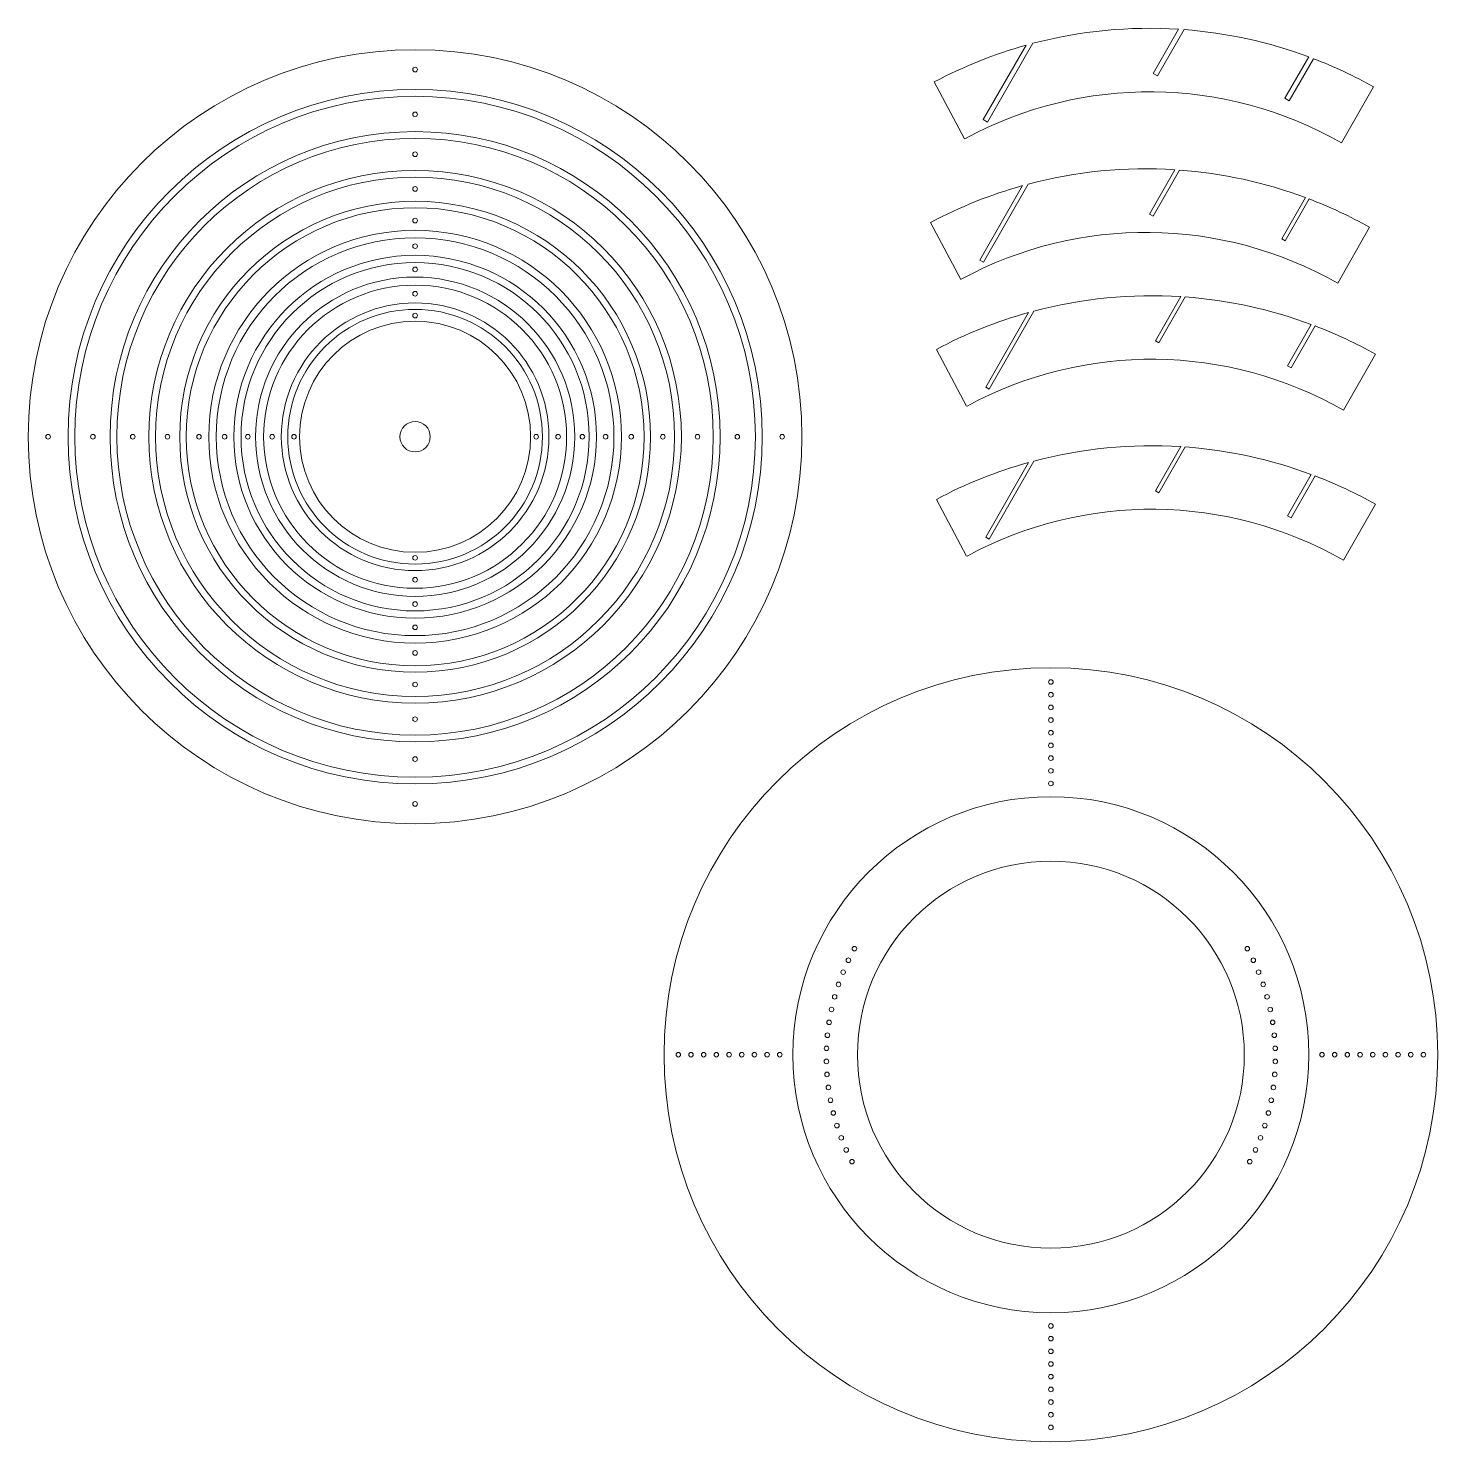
# Model space of a CAD drawing. Header units: inches. Extents: x -20.4 to 23.3, y -22 to 21.8.
import ezdxf

# ---------------------------------------------------------------- set-up
doc = ezdxf.new("R2010")
doc.units = ezdxf.units.IN
doc.header["$MEASUREMENT"] = 0
doc.layers.add('Design Layer-1', color=7, linetype='Continuous')

# ---------------------------------------------------------------- blocks, each defined once
blk = doc.blocks.new('Group-1')
at = {"color": 7, "linetype": 'Continuous', "lineweight": 5}
for p, q in [((7.537, 15.765), (8.476, 14)), ((20.167, 13.88), (21.159, 15.616))]:
    blk.add_line(p, q, dxfattribs=at)
at = {"color": 7, "linetype": 'Continuous', "lineweight": 5, "flags": 128}
for points in [[(15.257, 17.392), (14.442, 15.966), (14.333, 16.028), (15.118, 17.401)], [(10.563, 16.954), (9.178, 14.53), (9.069, 14.592), (10.392, 16.908)], [(19.282, 16.495), (18.539, 15.193), (18.43, 15.255), (19.164, 16.539)]]:
    blk.add_lwpolyline(points, dxfattribs=at)
at = {"color": 7, "linetype": 'Continuous', "lineweight": 5}
for centre, radius, start, end in [((14.211, 3.219), 14.211, 86.3414, 104.8771), ((14.211, 3.219), 14.211, 69.6036, 85.7816), ((14.211, 3.219), 14.211, 105.5895, 118.0116), ((14.211, 3.219), 14.211, 60.7324, 69.0932), ((14.214, 3.461), 11.999, 60.2572, 118.4879)]:
    blk.add_arc(centre, radius, start, end, dxfattribs=at)
blk = doc.blocks.new('Group-2-1')
at = {"color": 7, "linetype": 'Continuous', "lineweight": 5}
for p, q in [((7.718, 11.83), (8.658, 10.065)), ((20.348, 9.945), (21.34, 11.681))]:
    blk.add_line(p, q, dxfattribs=at)
at = {"color": 7, "linetype": 'Continuous', "lineweight": 5, "flags": 128}
for points in [[(15.438, 13.457), (14.623, 12.031), (14.515, 12.093), (15.299, 13.466)], [(10.744, 13.019), (9.359, 10.595), (9.251, 10.657), (10.573, 12.973)], [(19.464, 12.56), (18.72, 11.258), (18.611, 11.32), (19.345, 12.604)]]:
    blk.add_lwpolyline(points, dxfattribs=at)
at = {"color": 7, "linetype": 'Continuous', "lineweight": 5}
for centre, radius, start, end in [((14.393, -0.716), 14.211, 86.3414, 104.8771), ((14.393, -0.716), 14.211, 69.6036, 85.7816), ((14.393, -0.716), 14.211, 105.5895, 118.0116), ((14.393, -0.716), 14.211, 60.7324, 69.0932), ((14.395, -0.474), 11.999, 60.2572, 118.4879)]:
    blk.add_arc(centre, radius, start, end, dxfattribs=at)
blk = doc.blocks.new('Group-3-1')
at = {"color": 7, "linetype": 'Continuous', "lineweight": 5}
for p, q in [((7.718, 7.179), (8.658, 5.414)), ((20.348, 5.294), (21.34, 7.03))]:
    blk.add_line(p, q, dxfattribs=at)
at = {"color": 7, "linetype": 'Continuous', "lineweight": 5, "flags": 128}
for points in [[(15.438, 8.806), (14.623, 7.38), (14.515, 7.442), (15.299, 8.815)], [(10.744, 8.368), (9.359, 5.944), (9.251, 6.006), (10.573, 8.322)], [(19.464, 7.909), (18.72, 6.607), (18.611, 6.669), (19.345, 7.953)]]:
    blk.add_lwpolyline(points, dxfattribs=at)
at = {"color": 7, "linetype": 'Continuous', "lineweight": 5}
for centre, radius, start, end in [((14.393, -5.367), 14.211, 86.3414, 104.8771), ((14.393, -5.367), 14.211, 69.6036, 85.7816), ((14.393, -5.367), 14.211, 105.5895, 118.0116), ((14.393, -5.367), 14.211, 60.7324, 69.0932), ((14.395, -5.125), 11.999, 60.2572, 118.4879)]:
    blk.add_arc(centre, radius, start, end, dxfattribs=at)

msp = doc.modelspace()

# ---------------------------------------------------------------- linework, layer by layer
at = {"layer": 'Design Layer-1', "color": 7, "linetype": 'Continuous', "lineweight": 5}
for p, q in [((19.27, 20.899), (19.271, 20.899)), ((7.652, 20.122), (8.591, 18.357)), ((20.282, 18.237), (21.274, 19.973))]:
    msp.add_line(p, q, dxfattribs=at)
at = {"layer": 'Design Layer-1', "color": 7, "linetype": 'Continuous', "lineweight": 5, "flags": 128}
for points in [[(15.402, 21.747), (14.574, 20.312), (14.44, 20.389), (15.231, 21.758)], [(10.714, 21.321), (9.305, 18.88), (9.172, 18.957), (10.504, 21.264)], [(19.417, 20.844), (18.666, 19.542), (18.532, 19.619), (19.271, 20.899)]]:
    msp.add_lwpolyline(points, dxfattribs=at)
at = {"layer": 'Design Layer-1', "color": 7, "linetype": 'Continuous', "lineweight": 5}
for centre, radius in [((-8.45, 9.122), 12), ((-8.45, 20.507), 0.0714), ((-8.45, 9.122), 10.767), ((-8.45, 9.122), 10.555), ((-8.45, 9.122), 10.555), ((-8.45, 19.116), 0.0714), ((-8.45, 9.122), 9.461), ((-8.45, 9.122), 9.25), ((-8.45, 17.88), 0.0714), ((-8.45, 9.122), 8.259), ((-8.45, 9.122), 8.05), ((-8.45, 16.805), 0.0714), ((-8.45, 9.122), 7.3), ((-8.45, 9.122), 7.1), ((-8.45, 15.825), 0.0714), ((-8.45, 9.122), 6.4), ((-8.45, 9.122), 6.167), ((-8.45, 15.031), 0.0714), ((-8.45, 9.122), 5.625), ((-8.45, 9.122), 5.4), ((-8.45, 9.122), 4.95), ((-8.45, 14.31), 0.0714), ((-8.45, 9.122), 4.7), ((-8.45, 13.556), 0.0714), ((-8.45, 9.122), 4.15), ((-8.45, 9.122), 3.95), ((-8.45, 12.878), 0.0714), ((-8.45, 9.122), 3.583), ((-8.45, 9.122), 0.471), ((-19.835, 9.122), 0.0714), ((-18.444, 9.122), 0.0714), ((-17.208, 9.122), 0.0714), ((-16.132, 9.122), 0.0714), ((-15.153, 9.122), 0.0714), ((-14.359, 9.122), 0.0714), ((-13.638, 9.122), 0.0714), ((-12.884, 9.122), 0.0714), ((-12.206, 9.122), 0.0714), ((-4.694, 9.122), 0.0714), ((-4.016, 9.122), 0.0714), ((-3.262, 9.122), 0.0714), ((-2.541, 9.122), 0.0714), ((-1.746, 9.122), 0.0714), ((-0.767, 9.122), 0.0714), ((0.308, 9.122), 0.0714), ((1.544, 9.122), 0.0714), ((2.936, 9.122), 0.0714), ((-8.45, 5.366), 0.0714), ((-8.45, 4.688), 0.0714), ((-8.45, 3.934), 0.0714), ((-8.45, 3.213), 0.0714), ((-8.45, 2.419), 0.0714), ((11.271, -10.039), 12), ((-8.45, 1.439), 0.0714), ((11.271, 1.517), 0.0714), ((11.271, 1.123), 0.0714), ((11.271, 0.73), 0.0714), ((-8.45, 0.364), 0.0714), ((11.271, 0.337), 0.0714), ((11.271, -0.056), 0.0714), ((11.271, -0.45), 0.0714), ((-8.45, -0.872), 0.0714), ((11.271, -0.843), 0.0714), ((11.271, -1.236), 0.0714), ((11.271, -1.629), 0.0714), ((11.271, -10.039), 8), ((-8.45, -2.263), 0.0714), ((11.271, -10.039), 6), ((5.177, -6.751), 0.0714), ((17.364, -6.751), 0.0714), ((4.827, -7.48), 0.0714), ((4.991, -7.11), 0.0714), ((17.55, -7.11), 0.0714), ((17.714, -7.48), 0.0714), ((4.684, -7.859), 0.0714), ((17.857, -7.859), 0.0714), ((4.564, -8.245), 0.0714), ((17.977, -8.245), 0.0714), ((4.466, -8.638), 0.0714), ((18.075, -8.638), 0.0714), ((4.392, -9.036), 0.0714), ((18.15, -9.036), 0.0714), ((4.34, -9.437), 0.0714), ((18.201, -9.437), 0.0714), ((-0.285, -10.039), 0.0714), ((0.108, -10.039), 0.0714), ((0.501, -10.039), 0.0714), ((0.894, -10.039), 0.0714), ((1.288, -10.039), 0.0714), ((1.681, -10.039), 0.0714), ((2.074, -10.039), 0.0714), ((2.467, -10.039), 0.0714), ((2.861, -10.039), 0.0714), ((4.312, -9.841), 0.0714), ((18.23, -9.841), 0.0714), ((19.681, -10.039), 0.0714), ((20.074, -10.039), 0.0714), ((20.467, -10.039), 0.0714), ((20.861, -10.039), 0.0714), ((21.254, -10.039), 0.0714), ((21.647, -10.039), 0.0714), ((22.04, -10.039), 0.0714), ((22.434, -10.039), 0.0714), ((22.827, -10.039), 0.0714), ((4.307, -10.246), 0.0714), ((18.234, -10.246), 0.0714), ((4.326, -10.65), 0.0714), ((18.215, -10.65), 0.0714), ((4.369, -11.052), 0.0714), ((4.434, -11.452), 0.0714), ((18.107, -11.452), 0.0714), ((18.173, -11.052), 0.0714), ((4.523, -11.847), 0.0714), ((18.018, -11.847), 0.0714), ((4.635, -12.236), 0.0714), ((17.907, -12.236), 0.0714), ((4.768, -12.618), 0.0714), ((17.773, -12.618), 0.0714), ((4.924, -12.991), 0.0714), ((17.617, -12.991), 0.0714), ((5.102, -13.355), 0.0714), ((17.44, -13.355), 0.0714), ((11.271, -18.45), 0.0714), ((11.271, -18.843), 0.0714), ((11.271, -19.236), 0.0714), ((11.271, -19.629), 0.0714), ((11.271, -20.023), 0.0714), ((11.271, -20.416), 0.0714), ((11.271, -20.809), 0.0714), ((11.271, -21.202), 0.0714), ((11.271, -21.596), 0.0714)]:
    msp.add_circle(centre, radius, dxfattribs=at)
for centre, radius, start, end in [((14.326, 7.576), 14.211, 86.3493, 104.7232), ((14.326, 7.576), 14.211, 69.6401, 85.6591), ((14.326, 7.576), 14.211, 105.6029, 118.0116), ((14.326, 7.576), 14.211, 60.7324, 69.0066), ((14.329, 7.818), 11.999, 60.2572, 118.4879)]:
    msp.add_arc(centre, radius, start, end, dxfattribs=at)

# ---------------------------------------------------------------- block references
at = {"layer": 'Design Layer-1', "color": 7}
for name in ['Group-1', 'Group-2-1', 'Group-3-1']:
    msp.add_blockref(name, (0, 0), dxfattribs=at)

doc.saveas('drawing.dxf')
